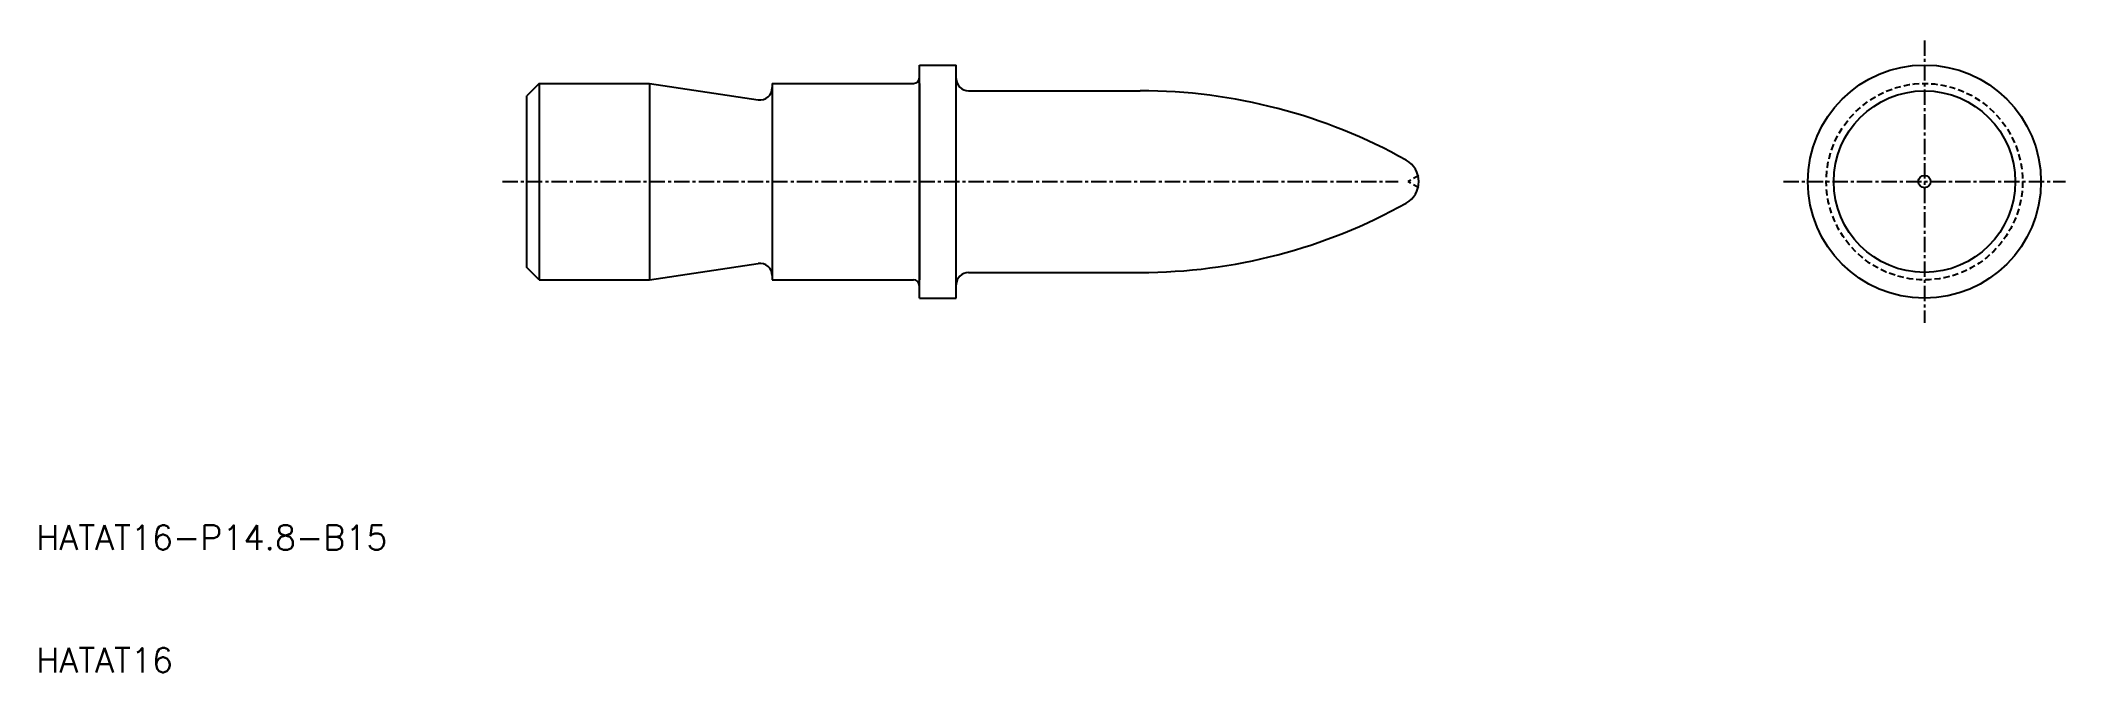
# Model space of a CAD drawing. Extents: x 10 to 175, y 10 to 62.
import ezdxf

# ---------------------------------------------------------------- set-up
doc = ezdxf.new("R2010")
doc.units = 0
doc.linetypes.add('CENTER', pattern=[2, 1.25, -0.25, 0.25, -0.25])
doc.linetypes.add('DASHED', pattern=[0.75, 0.5, -0.25])
doc.layers.get('0').update_dxf_attribs({"linetype": 'CONTINUOUS'})
doc.layers.add('CENTER', color=1, linetype='CENTER')
doc.styles.get("Standard").update_dxf_attribs({"font": 'txt.shx'})

msp = doc.modelspace()

# ---------------------------------------------------------------- linework, layer by layer
at = {"color": 7, "linetype": 'CONTINUOUS'}
for p, q in [((82, 40.5), (82, 59.5)), ((82, 59.5), (85, 59.5)), ((85, 40.5), (85, 59.5)), ((51, 58), (50, 57)), ((51, 58), (51, 42)), ((51, 58), (60, 58)), ((60, 58), (60, 42)), ((60, 58), (68.85, 56.67)), ((70, 58), (70, 42)), ((70, 58), (81.5, 58)), ((82, 58), (82, 42)), ((50, 43), (50, 57)), ((86, 57.4), (100, 57.4)), ((51, 42), (50, 43)), ((60, 42), (68.85, 43.33)), ((51, 42), (60, 42)), ((70, 42), (81.5, 42)), ((86, 42.6), (100, 42.6)), ((82, 40.5), (85, 40.5))]:
    msp.add_line(p, q, dxfattribs=at)
at = {"color": 3, "linetype": 'DASHED'}
for p in [(122.71, 50.5), (122.71, 49.5)]:
    msp.add_line(p, (121.84, 50), dxfattribs=at)
at = {"color": 7, "linetype": 'CONTINUOUS'}
for radius in [9.5, 7.4, 0.5]:
    msp.add_circle((163.93, 50), radius, dxfattribs=at)
at = {"color": 3, "linetype": 'DASHED'}
msp.add_circle((163.93, 50), 8, dxfattribs=at)
at = {"color": 7, "linetype": 'CONTINUOUS'}
for centre, radius, start, end in [((81.5, 58.5), 0.5, 270, 0), ((86, 58.4), 1, 180, 270), ((69, 57.66), 1, 261.4692, 0), ((100, 13), 44.4, 60.7671, 90), ((120.71, 50), 2, 299.2329, 60.7671), ((100, 87), 44.4, 270, 299.2329), ((69, 42.34), 1, 0, 98.5308), ((81.5, 41.5), 0.5, 0, 90), ((86, 41.6), 1, 90, 180)]:
    msp.add_arc(centre, radius, start, end, dxfattribs=at)
at = {"layer": 'CENTER', "color": 1, "linetype": 'CENTER'}
for p, q in [((163.93, 61.5), (163.93, 38.5)), ((48, 50), (121.03, 50)), ((152.43, 50), (175.43, 50))]:
    msp.add_line(p, q, dxfattribs=at)

# ---------------------------------------------------------------- texts
at = {"color": 7, "linetype": 'CONTINUOUS'}
for s, p in [('HATAT16-P14.8-B15', (10, 20)), ('HATAT16 ', (10, 10))]:
    msp.add_text(s, height=2, dxfattribs=at).set_placement(p)

doc.saveas('drawing.dxf')
